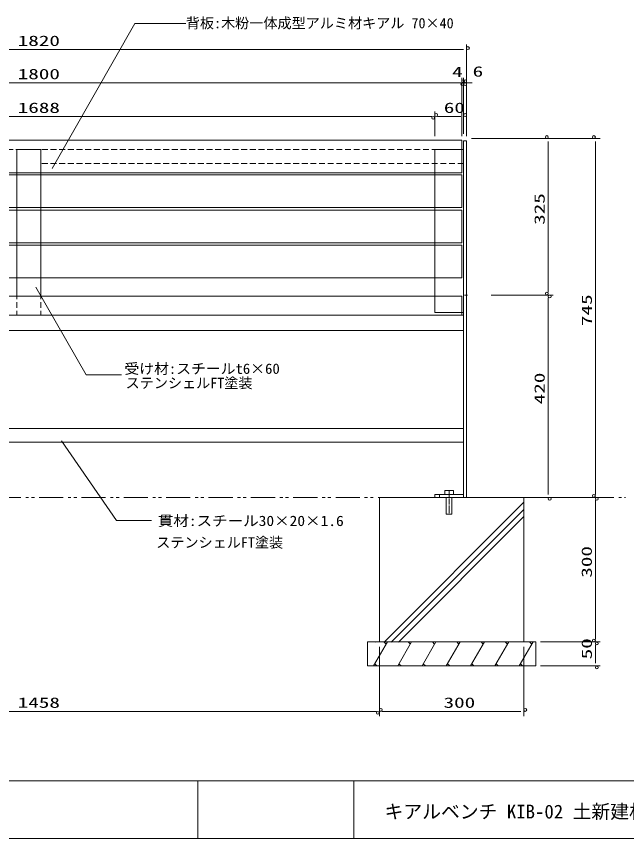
# Model space of a CAD drawing. Units: millimetres, scale not verified. Extents: x -1929 to 1929, y -1346 to 1346.
# Drawn here: x -627 to 641, y -1346 to 361 of the extents above; entities that cross this region are included whole.
import ezdxf
from ezdxf.enums import TextEntityAlignment as Align

# ---------------------------------------------------------------- set-up
doc = ezdxf.new("R2010")
doc.units = ezdxf.units.MM
doc.header["$LTSCALE"] = 10
for name, pattern in [('CHAIN1', [8, 5, -1, 1, -1]), ('DASHED1', [1.8, 1.2, -0.6]), ('DOUBLE_CHAIN1', [8.8, 5, -1, 0.6, -0.6, 0.6, -1])]:
    doc.linetypes.add(name, pattern=pattern)
for name, color, linetype, lineweight in [('0-0__0-0_0', 7, 'Continuous', 9), ('0-1__0-1_荳_闊_', 7, 'Continuous', 9), ('0-2__0-2_蟇_豕__0___50__0_0___71_______0___42__1_0____3__txt____4__bigfont_shx____0__ENDTAB____0__EOF__', 7, 'Continuous', 9), ('0-3__0-2_蟇_豕__0_66668', 7, 'Continuous', 9), ('0-4__0-2_蟇_豕___i0_c128_p0_2020蟷_11譛・', 7, 'Continuous', 9), ('0-7__0-2_蟇_豕__ts', 7, 'Continuous', 9), ('0-8__0-2_蟇_豕__000000000000000000000000000000000000000000000000000000000000_P', 7, 'Continuous', 9), ('0-9__0-2_蟇_豕__2_Desktop_槇尾学園__', 7, 'Continuous', 9), ('0-A__0-2_蟇_豕__0000000000000000000000000000_W____', 7, 'Continuous', 9), ('0-C__0-2_蟇_豕__', 7, 'Continuous', 9)]:
    doc.layers.add(name, color=color, linetype=linetype, lineweight=lineweight)
for name, color, linetype in [('0-5__0-2_蟇_豕__2', 7, 'Continuous'), ('0-6__0-2_蟇_豕__000000000000_WZ___', 7, 'Continuous'), ('0-B__0-2_蟇_豕__s_tuchishin-12_Desktop_北区茶屋町_IAO竹田', 7, 'Continuous')]:
    doc.layers.add(name, color=color, linetype=linetype)
doc.styles.add('ＭＳ ゴシック', font='')
doc.styles.get('ＭＳ ゴシック').set_extended_font_data('MS Gothic')

# ---------------------------------------------------------------- blocks, each defined once
blk = doc.blocks.new('-001-VW_EMPTYBALL')
at = {"layer": '0-0__0-0_0'}
blk.add_circle((5, 5), 5, dxfattribs=at)
blk = doc.blocks.new('-002-_D2')
at = {"layer": '0-2__0-2_蟇_豕__0___50__0_0___71_______0___42__1_0____3__txt____4__bigfont_shx____0__ENDTAB____0__EOF__'}
blk.add_line((3233.6, -2379), (4520, -2379), dxfattribs=at)
at = {"layer": '0-3__0-2_蟇_豕__0_66668'}
blk.add_line((2822.7, 871), (4520, 871), dxfattribs=at)
at = {"layer": '0-4__0-2_蟇_豕___i0_c128_p0_2020蟷_11譛・'}
blk.add_line((4420, -2319), (4420, 811), dxfattribs=at)
at = {"layer": '0-3__0-2_蟇_豕__0_66668', "xscale": 5.999634, "yscale": 5.999634, "rotation": 270}
blk.add_blockref('-001-VW_EMPTYBALL', (4420, -2379), dxfattribs=at)
at = {"layer": '0-5__0-2_蟇_豕__2', "xscale": 5.999634, "yscale": 5.999634, "rotation": 90}
blk.add_blockref('-001-VW_EMPTYBALL', (4420, 871), dxfattribs=at)
at = {"layer": '0-6__0-2_蟇_豕__000000000000_WZ___', "style": 'ＭＳ ゴシック', "width": 1.5}
blk.add_text('325', height=214.8, rotation=90, dxfattribs=at).set_placement((4411.3, -921.4), align=Align.BOTTOM_LEFT)
blk = doc.blocks.new('-003-_D3')
at = {"layer": '0-7__0-2_蟇_豕__ts'}
blk.add_line((3622.9, -6579), (4520, -6579), dxfattribs=at)
at = {"layer": '0-8__0-2_蟇_豕__000000000000000000000000000000000000000000000000000000000000_P'}
blk.add_line((3233.6, -2379), (4520, -2379), dxfattribs=at)
at = {"layer": '0-9__0-2_蟇_豕__2_Desktop_槇尾学園__'}
blk.add_line((4420, -6519), (4420, -2439), dxfattribs=at)
at = {"layer": '0-A__0-2_蟇_豕__0000000000000000000000000000_W____', "xscale": 5.999634, "yscale": 5.999634, "rotation": 270}
blk.add_blockref('-001-VW_EMPTYBALL', (4420, -6579), dxfattribs=at)
at = {"layer": '0-B__0-2_蟇_豕__s_tuchishin-12_Desktop_北区茶屋町_IAO竹田', "xscale": 5.999634, "yscale": 5.999634, "rotation": 90}
blk.add_blockref('-001-VW_EMPTYBALL', (4420, -2379), dxfattribs=at)
at = {"layer": '0-C__0-2_蟇_豕__', "style": 'ＭＳ ゴシック', "width": 1.5}
blk.add_text('420', height=214.8, rotation=90, dxfattribs=at).set_placement((4411.3, -4646.4), align=Align.BOTTOM_LEFT)
blk = doc.blocks.new('-004-_D4')
at = {"layer": '0-7__0-2_蟇_豕__ts'}
for p, q in [((2822.7, 871), (5500, 871)), ((5400, -6519), (5400, 811)), ((3162.7, -6579), (5500, -6579))]:
    blk.add_line(p, q, dxfattribs=at)
at = {"layer": '0-7__0-2_蟇_豕__ts', "xscale": 5.999634, "yscale": 5.999634}
for p, rotation in [((5400, 871), 90), ((5400, -6579), 270)]:
    blk.add_blockref('-001-VW_EMPTYBALL', p, dxfattribs=dict(at, rotation=rotation))
at = {"layer": '0-7__0-2_蟇_豕__ts', "style": 'ＭＳ ゴシック', "width": 1.5}
blk.add_text('745', height=214.8, rotation=90, dxfattribs=at).set_placement((5391.3, -3021.4), align=Align.BOTTOM_LEFT)
blk = doc.blocks.new('-005-_D5')
at = {"layer": '0-3__0-2_蟇_豕__0_66668'}
blk.add_line((-15477.3, 921), (-15477.3, 2819.7), dxfattribs=at)
at = {"layer": '0-7__0-2_蟇_豕__ts'}
for p, q in [((2722.7, 921), (2722.7, 2819.7)), ((2662.7, 2719.7), (-15417.3, 2719.7))]:
    blk.add_line(p, q, dxfattribs=at)
at = {"layer": '0-7__0-2_蟇_豕__ts', "xscale": 5.999634, "yscale": 5.999634}
blk.add_blockref('-001-VW_EMPTYBALL', (2722.7, 2719.7), dxfattribs=at)
at = {"layer": '0-B__0-2_蟇_豕__s_tuchishin-12_Desktop_北区茶屋町_IAO竹田', "xscale": 5.999634, "yscale": 5.999634, "rotation": 180}
blk.add_blockref('-001-VW_EMPTYBALL', (-15477.3, 2719.7), dxfattribs=at)
at = {"layer": '0-7__0-2_蟇_豕__ts', "style": 'ＭＳ ゴシック', "width": 1.5}
blk.add_text('1820', height=214.8, dxfattribs=at).set_placement((-6600.5, 2728.4), align=Align.BOTTOM_LEFT)
blk = doc.blocks.new('-008-_D8')
at = {"layer": '0-7__0-2_蟇_豕__ts'}
for p, q in [((-15377.3, 920.1), (-15377.3, 2129.7)), ((2622.7, 920.1), (2622.7, 2129.7)), ((2562.7, 2029.7), (-15317.3, 2029.7))]:
    blk.add_line(p, q, dxfattribs=at)
at = {"layer": '0-7__0-2_蟇_豕__ts', "xscale": 5.999634, "yscale": 5.999634}
blk.add_blockref('-001-VW_EMPTYBALL', (2622.7, 2029.7), dxfattribs=at)
at = {"layer": '0-C__0-2_蟇_豕__', "xscale": 5.999634, "yscale": 5.999634, "rotation": 180}
blk.add_blockref('-001-VW_EMPTYBALL', (-15377.3, 2029.7), dxfattribs=at)
at = {"layer": '0-7__0-2_蟇_豕__ts', "style": 'ＭＳ ゴシック', "width": 1.5}
blk.add_text('1800', height=214.8, dxfattribs=at).set_placement((-6600.5, 2038.4), align=Align.BOTTOM_LEFT)
blk = doc.blocks.new('-009-_D9')
at = {"layer": '0-3__0-2_蟇_豕__0_66668'}
blk.add_line((2662.7, 971), (2662.7, 2129.7), dxfattribs=at)
at = {"layer": '0-7__0-2_蟇_豕__ts'}
for p, q in [((2622.7, 920.1), (2622.7, 2129.7)), ((2562.7, 2029.7), (2502.7, 2029.7)), ((2722.7, 2029.7), (2782.7, 2029.7))]:
    blk.add_line(p, q, dxfattribs=at)
at = {"layer": '0-C__0-2_蟇_豕__'}
blk.add_line((2662.7, 2029.7), (2622.7, 2029.7), dxfattribs=at)
at = {"layer": '0-7__0-2_蟇_豕__ts', "xscale": 5.999634, "yscale": 5.999634}
blk.add_blockref('-001-VW_EMPTYBALL', (2622.7, 2029.7), dxfattribs=at)
at = {"layer": '0-C__0-2_蟇_豕__', "xscale": 5.999634, "yscale": 5.999634, "rotation": 180}
blk.add_blockref('-001-VW_EMPTYBALL', (2662.7, 2029.7), dxfattribs=at)
at = {"layer": '0-7__0-2_蟇_豕__ts', "style": 'ＭＳ ゴシック', "width": 1.5}
blk.add_text('4', height=214.8, dxfattribs=at).set_placement((2424, 2081.5), align=Align.BOTTOM_LEFT)
blk = doc.blocks.new('-010-_D10')
at = {"layer": '0-7__0-2_蟇_豕__ts'}
for p, q in [((2722.7, 921), (2722.7, 2129.7)), ((2602.7, 2029.7), (2542.7, 2029.7)), ((2722.7, 2029.7), (2662.7, 2029.7)), ((2782.7, 2029.7), (2842.7, 2029.7))]:
    blk.add_line(p, q, dxfattribs=at)
at = {"layer": '0-C__0-2_蟇_豕__'}
blk.add_line((2662.7, 971), (2662.7, 2129.7), dxfattribs=at)
at = {"layer": '0-7__0-2_蟇_豕__ts', "xscale": 5.999634, "yscale": 5.999634}
blk.add_blockref('-001-VW_EMPTYBALL', (2662.7, 2029.7), dxfattribs=at)
at = {"layer": '0-7__0-2_蟇_豕__ts', "xscale": 5.999634, "yscale": 5.999634, "rotation": 180}
blk.add_blockref('-001-VW_EMPTYBALL', (2722.7, 2029.7), dxfattribs=at)
at = {"layer": '0-7__0-2_蟇_豕__ts', "style": 'ＭＳ ゴシック', "width": 1.5}
blk.add_text('6', height=214.8, dxfattribs=at).set_placement((2849.7, 2091.5), align=Align.BOTTOM_LEFT)
blk = doc.blocks.new('-017-繧_繝_繝_繝__3-1')
at = {"layer": '0-1__0-1_荳_闊_'}
for p, q in [((3895.1, -6707.4), (991.6, -9610.9)), ((3895.1, -6857.4), (1141.6, -9610.9)), ((3895.1, -7007.4), (1291.6, -9610.9)), ((771.4, -10108.2), (1060.1, -9608.2)), ((804, -9608.2), (801.4, -9610.9)), ((1034, -9653.3), (989, -9608.2)), ((1275.8, -10108.2), (1564.5, -9608.2)), ((1538.4, -9653.3), (1493.4, -9608.2)), ((1780.2, -10108.2), (2068.9, -9608.2)), ((2042.8, -9653.3), (1997.8, -9608.2)), ((2284.6, -10108.2), (2573.3, -9608.2)), ((2547.2, -9653.3), (2502.2, -9608.2)), ((2789, -10108.2), (3077.7, -9608.2)), ((3051.6, -9653.3), (3006.6, -9608.2)), ((3293.4, -10108.2), (3582.1, -9608.2)), ((3556, -9653.3), (3511, -9608.2)), ((3797.8, -10108.2), (4086.5, -9608.2)), ((4060.4, -9653.3), (4015.4, -9608.2)), ((842.5, -10108.2), (797.4, -10063.2)), ((1346.9, -10108.2), (1301.8, -10063.2)), ((1851.3, -10108.2), (1806.2, -10063.2)), ((2355.7, -10108.2), (2310.6, -10063.2)), ((2860.1, -10108.2), (2815, -10063.2)), ((3364.5, -10108.2), (3319.4, -10063.2)), ((3868.9, -10108.2), (3823.8, -10063.2))]:
    blk.add_line(p, q, dxfattribs=at)
for points in [[(895.1, -6608.2), (3895.1, -6608.2), (3895.1, -9608.2), (895.1, -9608.2)], [(645.1, -9608.2), (4145.1, -9608.2), (4145.1, -10108.2), (645.1, -10108.2)]]:
    blk.add_lwpolyline(points, close=True, dxfattribs=at)
blk = doc.blocks.new('-018-_D18')
at = {"layer": '0-7__0-2_蟇_豕__ts'}
for p, q in [((4171.5, -6579), (5500, -6579)), ((5400, -9519), (5400, -6639))]:
    blk.add_line(p, q, dxfattribs=at)
at = {"layer": '0-C__0-2_蟇_豕__'}
blk.add_line((4262.8, -9579), (5500, -9579), dxfattribs=at)
at = {"layer": '0-7__0-2_蟇_豕__ts', "xscale": 5.999634, "yscale": 5.999634}
for p, rotation in [((5400, -6579), 90), ((5400, -9579), 270)]:
    blk.add_blockref('-001-VW_EMPTYBALL', p, dxfattribs=dict(at, rotation=rotation))
at = {"layer": '0-C__0-2_蟇_豕__', "style": 'ＭＳ ゴシック', "width": 1.5}
blk.add_text('300', height=214.8, rotation=90, dxfattribs=at).set_placement((5391.3, -8246.4), align=Align.BOTTOM_LEFT)
blk = doc.blocks.new('-019-_D19')
at = {"layer": '0-7__0-2_蟇_豕__ts'}
for p, q in [((4262.8, -9579), (5500, -9579)), ((4262.8, -10079), (5500, -10079))]:
    blk.add_line(p, q, dxfattribs=at)
at = {"layer": '0-C__0-2_蟇_豕__'}
blk.add_line((5400, -10019), (5400, -9639), dxfattribs=at)
at = {"layer": '0-7__0-2_蟇_豕__ts', "xscale": 5.999634, "yscale": 5.999634}
for p, rotation in [((5400, -9579), 90), ((5400, -10079), 270)]:
    blk.add_blockref('-001-VW_EMPTYBALL', p, dxfattribs=dict(at, rotation=rotation))
at = {"layer": '0-C__0-2_蟇_豕__', "style": 'ＭＳ ゴシック', "width": 1.5}
blk.add_text('50', height=214.8, rotation=90, dxfattribs=at).set_placement((5391.3, -9940.6), align=Align.BOTTOM_LEFT)
blk = doc.blocks.new('-023-_D23')
at = {"layer": '0-7__0-2_蟇_豕__ts'}
blk.add_line((852.8, -11020.3), (-13607.3, -11020.3), dxfattribs=at)
at = {"layer": '0-C__0-2_蟇_豕__'}
for p, q in [((-13667.3, -9679), (-13667.3, -11120.3)), ((912.8, -9679), (912.8, -11120.3))]:
    blk.add_line(p, q, dxfattribs=at)
at = {"layer": '0-7__0-2_蟇_豕__ts', "xscale": 5.999634, "yscale": 5.999634}
blk.add_blockref('-001-VW_EMPTYBALL', (912.8, -11020.3), dxfattribs=at)
at = {"layer": '0-C__0-2_蟇_豕__', "xscale": 5.999634, "yscale": 5.999634, "rotation": 180}
blk.add_blockref('-001-VW_EMPTYBALL', (-13667.3, -11020.3), dxfattribs=at)
at = {"layer": '0-C__0-2_蟇_豕__', "style": 'ＭＳ ゴシック', "width": 1.5}
blk.add_text('1458', height=214.8, dxfattribs=at).set_placement((-6600.5, -11011.6), align=Align.BOTTOM_LEFT)
blk = doc.blocks.new('-024-_D24')
at = {"layer": '0-7__0-2_蟇_豕__ts'}
for p, q in [((912.8, -9679), (912.8, -11120.3)), ((3912.8, -9679), (3912.8, -11120.3)), ((3852.8, -11020.3), (972.8, -11020.3))]:
    blk.add_line(p, q, dxfattribs=at)
at = {"layer": '0-7__0-2_蟇_豕__ts', "xscale": 5.999634, "yscale": 5.999634}
blk.add_blockref('-001-VW_EMPTYBALL', (3912.8, -11020.3), dxfattribs=at)
at = {"layer": '0-C__0-2_蟇_豕__', "xscale": 5.999634, "yscale": 5.999634, "rotation": 180}
blk.add_blockref('-001-VW_EMPTYBALL', (912.8, -11020.3), dxfattribs=at)
at = {"layer": '0-C__0-2_蟇_豕__', "style": 'ＭＳ ゴシック', "width": 1.5}
blk.add_text('300', height=214.8, dxfattribs=at).set_placement((2245.4, -11011.6), align=Align.BOTTOM_LEFT)
blk = doc.blocks.new('-027-_D27')
at = {"layer": '0-7__0-2_蟇_豕__ts'}
for p, q in [((-14817.3, 920.1), (-14817.3, 1429.7)), ((2002.7, 1329.7), (-14757.3, 1329.7))]:
    blk.add_line(p, q, dxfattribs=at)
at = {"layer": '0-C__0-2_蟇_豕__'}
blk.add_line((2062.7, 920.1), (2062.7, 1429.7), dxfattribs=at)
at = {"layer": '0-7__0-2_蟇_豕__ts', "xscale": 5.999634, "yscale": 5.999634}
blk.add_blockref('-001-VW_EMPTYBALL', (2062.7, 1329.7), dxfattribs=at)
at = {"layer": '0-7__0-2_蟇_豕__ts', "xscale": 5.999634, "yscale": 5.999634, "rotation": 180}
blk.add_blockref('-001-VW_EMPTYBALL', (-14817.3, 1329.7), dxfattribs=at)
at = {"layer": '0-7__0-2_蟇_豕__ts', "style": 'ＭＳ ゴシック', "width": 1.5}
blk.add_text('1688', height=214.8, dxfattribs=at).set_placement((-6600.5, 1338.4), align=Align.BOTTOM_LEFT)
blk = doc.blocks.new('-028-_D28')
at = {"layer": '0-7__0-2_蟇_豕__ts'}
for p, q in [((2662.7, 1021), (2662.7, 1429.7)), ((2602.7, 1329.7), (2122.7, 1329.7))]:
    blk.add_line(p, q, dxfattribs=at)
at = {"layer": '0-C__0-2_蟇_豕__'}
blk.add_line((2062.7, 920.1), (2062.7, 1429.7), dxfattribs=at)
at = {"layer": '0-7__0-2_蟇_豕__ts', "xscale": 5.999634, "yscale": 5.999634}
blk.add_blockref('-001-VW_EMPTYBALL', (2662.7, 1329.7), dxfattribs=at)
at = {"layer": '0-7__0-2_蟇_豕__ts', "xscale": 5.999634, "yscale": 5.999634, "rotation": 180}
blk.add_blockref('-001-VW_EMPTYBALL', (2062.7, 1329.7), dxfattribs=at)
at = {"layer": '0-7__0-2_蟇_豕__ts', "style": 'ＭＳ ゴシック', "width": 1.5}
blk.add_text('60', height=214.8, dxfattribs=at).set_placement((2251.1, 1338.4), align=Align.BOTTOM_LEFT)
blk = doc.blocks.new('-034-繧_繝_繝_繝__12-1')
at = {"layer": '0-1__0-1_荳_闊_', "linetype": 'CHAIN1'}
blk.add_line((2345, -6468.2), (2343.3, -6958.2), dxfattribs=at)
at = {"layer": '0-1__0-1_荳_闊_'}
for points in [[(2255, -6468.2), (2435, -6468.2), (2435, -6548.2), (2255, -6548.2)], [(2283.5, -6608.2), (2403.3, -6608.2), (2403.3, -6958.2), (2283.5, -6958.2)]]:
    blk.add_lwpolyline(points, close=True, dxfattribs=at)

msp = doc.modelspace()

# ---------------------------------------------------------------- linework, layer by layer
at = {"layer": '0-0__0-0_0'}
for p, q in [((-380.89, 346.22), (-552.41, 44.88)), ((-380.89, 346.22), (-274.91, 346.22)), ((303.9, -218.31), (309.9, -218.31)), ((303.91, -218.31), (309.91, -218.31)), ((-419.14, -686.04), (-533.33, -520.7)), ((-419.14, -686.04), (-346.3, -686.04)), ((-250.19, -1226.15), (-250.19, -1346.15)), ((73.81, -1226.15), (73.81, -1346.15))]:
    msp.add_line(p, q, dxfattribs=at)
at = {"layer": '0-0__0-0_0', "linetype": 'DASHED1'}
for p, q in [((302.18, 84.38), (-1505.8, 84.38)), ((-626.1, 55.4), (-626.1, -259.73)), ((302.18, 55.4), (-576.1, 55.4)), ((-576.1, 55.4), (-576.1, -259.73)), ((242.18, 55.4), (242.18, -162.87))]:
    msp.add_line(p, q, dxfattribs=at)
at = {"layer": '0-0__0-0_0', "linetype": 'DOUBLE_CHAIN1'}
msp.add_line((-1811.62, -637.92), (638.42, -637.92), dxfattribs=at)
at = {"layer": '0-0__0-0_0'}
for points in [[(-1501.82, 103.53), (298.18, 103.53), (298.18, 35.92), (-1501.82, 35.92)], [(302.18, 102.08), (308.18, 102.08), (308.18, -637.92), (302.18, -637.92)], [(-626.1, 84.38), (-576.1, 84.38), (-576.1, -220.26), (-626.1, -220.26)], [(242.18, 84.38), (302.18, 84.38), (302.18, -254.25), (242.18, -254.25)], [(-1501.82, 31.64), (298.14, 31.64), (298.14, -35.97), (-1501.82, -35.97)], [(-1501.82, -41.77), (298.14, -41.77), (298.14, -109.38), (-1501.82, -109.38)], [(-1501.82, -114.21), (298.14, -114.21), (298.14, -181.82), (-1501.82, -181.82)], [(-1501.82, -220.01), (298.18, -220.01), (298.18, -259.73), (-1501.82, -259.73)], [(-1501.82, -259.73), (302.18, -259.73), (302.18, -291.73), (-1501.82, -291.73)], [(-1505.82, -494.58), (302.18, -494.58), (302.18, -523.56), (-1505.82, -523.56)], [(-1928.62, -1226.15), (1928.62, -1226.15), (1928.62, -1346.15), (-1928.62, -1346.15)]]:
    msp.add_lwpolyline(points, close=True, dxfattribs=at)
msp.add_lwpolyline([(-586.42, -201.69), (-481.64, -383.17), (-408.79, -383.17)], dxfattribs=at)
at = {"layer": '0-0__0-0_0', "linetype": 'DASHED1'}
for points in [[(242.18, -631.92), (302.18, -631.92), (302.18, -637.92), (242.18, -637.92)], [(252.19, -631.92), (302.19, -631.92), (302.19, -637.92), (252.19, -637.92)]]:
    msp.add_lwpolyline(points, close=True, dxfattribs=at)

# ---------------------------------------------------------------- block references
at = {"layer": '0-0__0-0_0', "xscale": 0.1, "yscale": 0.1}
for name, p in [('-005-_D5', (35.91, 19.98)), ('-010-_D10', (35.91, 19.98)), ('-008-_D8', (35.91, 19.98)), ('-009-_D9', (35.91, 19.98)), ('-027-_D27', (35.91, 19.98)), ('-028-_D28', (35.91, 19.98)), ('-002-_D2', (35.91, 19.98)), ('-004-_D4', (35.91, 19.98)), ('-003-_D3', (35.91, 19.98)), ('-034-繧_繝_繝_繝__12-1', (37.67, 22.9)), ('-017-繧_繝_繝_繝__3-1', (37.67, 22.9)), ('-018-_D18', (35.91, 19.98)), ('-019-_D19', (35.91, 19.98)), ('-023-_D23', (35.91, 19.98)), ('-024-_D24', (35.91, 19.98))]:
    msp.add_blockref(name, p, dxfattribs=at)

# ---------------------------------------------------------------- texts
at = {"layer": '0-0__0-0_0', "style": 'ＭＳ ゴシック'}
for s, height, p in [('背板:木粉一体成型アルミ材キアル 70×40', 21.48, (-274.93, 329.45)), ('ステンシェルFT塗装', 21.48, (-399.99, -417.61)), ('ステンシェルFT塗装', 21.48, (-336.37, -748.62)), ('キアルベンチ KIB-02 土新建材', 28.67, (137.81, -1313.09))]:
    msp.add_text(s, height=height, dxfattribs=at).set_placement(p, align=Align.BOTTOM_LEFT)
at = {"layer": '0-0__0-0_0', "style": 'ＭＳ ゴシック', "width": 1.1}
msp.add_text('貫材:スチール30×20×1.6', height=21.48, dxfattribs=at).set_placement((-333.1, -703.75), align=Align.BOTTOM_LEFT)
at = {"layer": '0-1__0-1_荳_闊_', "style": 'ＭＳ ゴシック', "width": 1.05}
msp.add_text('受け材:スチールt6×60', height=21.48, dxfattribs=at).set_placement((-402.47, -387.88), align=Align.BOTTOM_LEFT)

doc.saveas('drawing.dxf')
